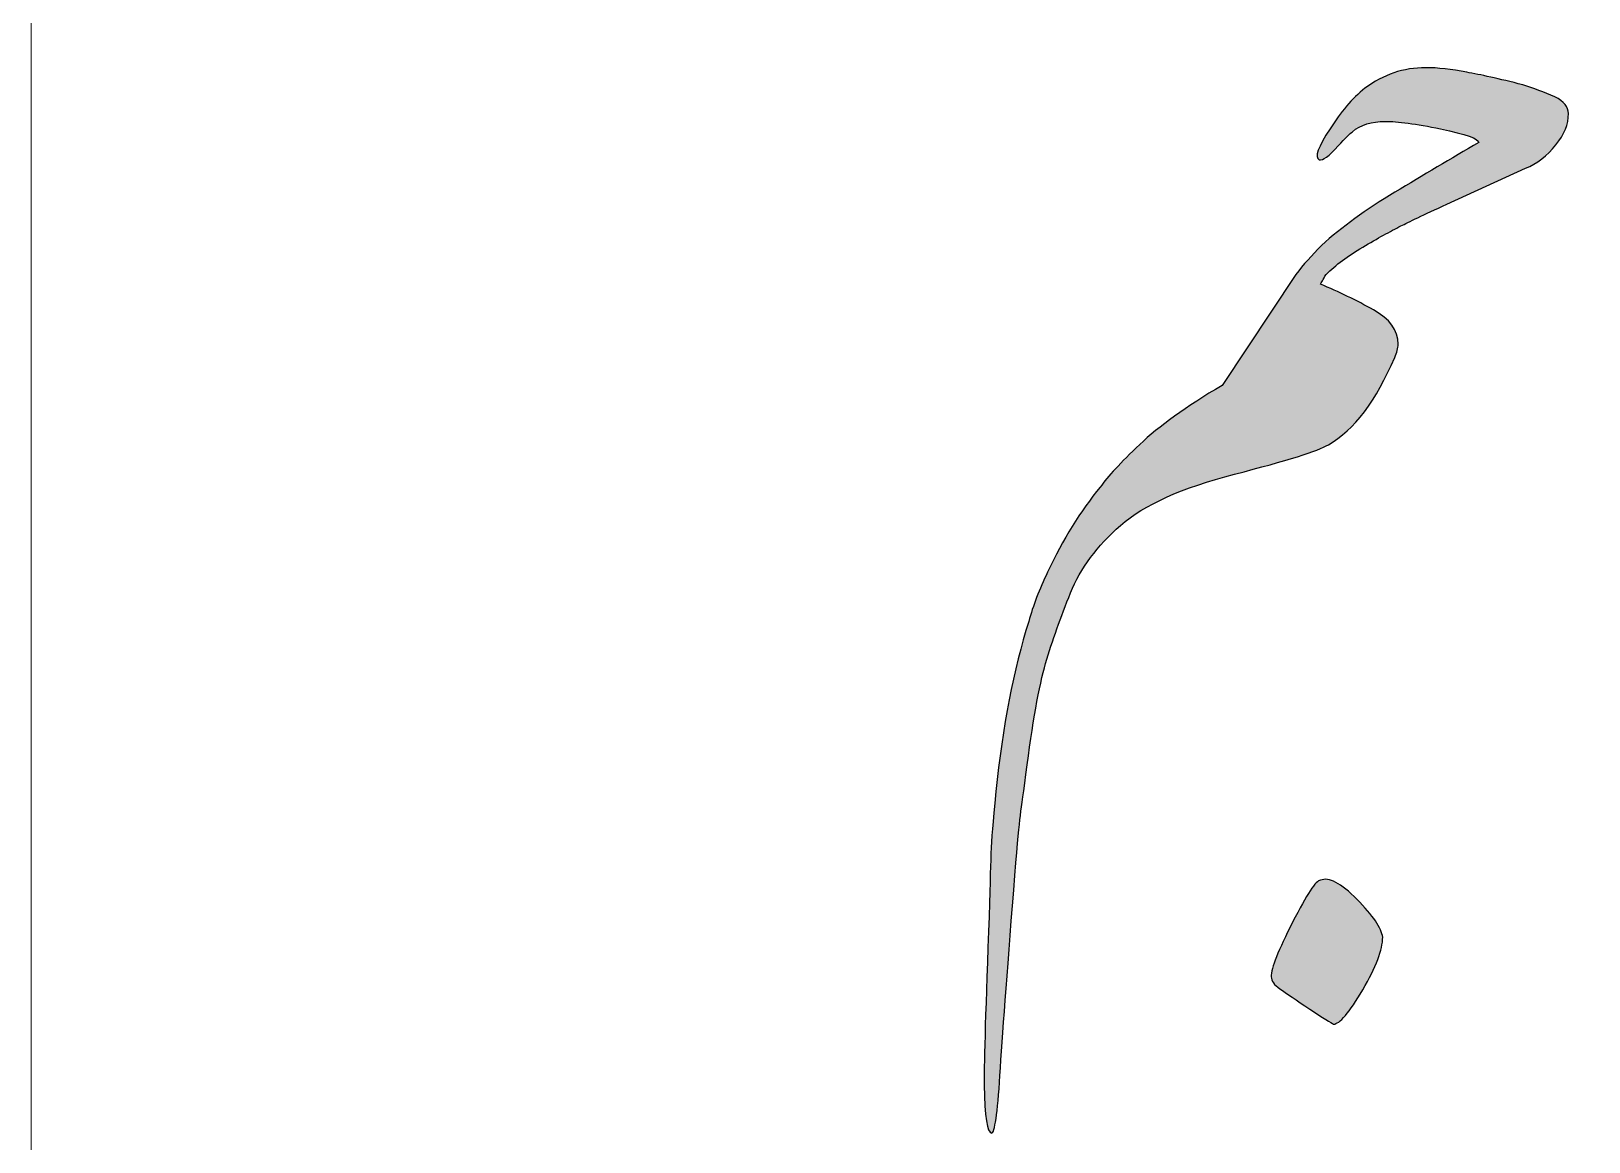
# Model space of a CAD drawing. Header units: millimetres. Extents: x -228 to -124, y -139 to -90.
# Drawn here: x -227.92 to -206.72, y -125.06 to -109.94 of the extents above; entities that cross this region are included whole.
import ezdxf

# ---------------------------------------------------------------- set-up
doc = ezdxf.new("R2010")
doc.units = ezdxf.units.MM
doc.header["$MEASUREMENT"] = 0
doc.layers.add('Layer 1', color=7, linetype='Continuous')

msp = doc.modelspace()

# ---------------------------------------------------------------- hatches: boundary and pattern name
at = {"layer": 'Layer 1', "true_color": 0x373435}
h = msp.add_hatch(color=250, dxfattribs=at)
edge = h.paths.add_edge_path()
edge.add_spline(control_points=[(-210.709, -113.2523), (-210.709, -113.2523), (-210.708, -113.251), (-210.708, -113.251), (-210.708, -113.251), (-210.7071, -113.2499), (-210.7071, -113.2499), (-210.7071, -113.2499), (-210.7069, -113.2497), (-210.7069, -113.2497), (-210.6089, -113.121), (-210.4926, -112.9893), (-210.3588, -112.8554), (-210.084, -112.6063), (-209.7517, -112.3652), (-209.3627, -112.1318), (-208.9737, -111.8983), (-208.5922, -111.6728), (-208.2191, -111.4547), (-208.2191, -111.4031), (-208.393, -111.3407), (-208.7403, -111.268), (-209.0722, -111.2008), (-209.3239, -111.1668), (-209.4949, -111.1668), (-209.6765, -111.1668), (-209.8243, -111.2136), (-209.9387, -111.307), (-209.9697, -111.3279), (-210.0343, -111.3926), (-210.133, -111.5013), (-210.2574, -111.6415), (-210.343, -111.7038), (-210.3898, -111.6882), (-210.457, -111.6572), (-210.408, -111.5171), (-210.2419, -111.268), (-210.102, -111.04), (-209.9438, -110.8557), (-209.767, -110.7157), (-209.5182, -110.5289), (-209.2433, -110.4356), (-208.9423, -110.4356), (-208.7765, -110.4356), (-208.5898, -110.4564), (-208.3823, -110.4979), (-208.2009, -110.5289), (-207.9465, -110.586), (-207.6196, -110.6689), (-207.4743, -110.7157), (-207.3291, -110.7701), (-207.1838, -110.8323), (-207.0593, -110.8947), (-206.997, -110.9699), (-206.997, -111.0581), (-206.997, -111.2034), (-207.0545, -111.3461), (-207.1685, -111.486), (-207.2876, -111.6366), (-207.4253, -111.7429), (-207.5808, -111.8049), (-207.5808, -111.8049), (-208.6545, -112.2951), (-208.6545, -112.2951), (-208.971, -112.4404), (-209.1786, -112.5391), (-209.2773, -112.591), (-209.4226, -112.6637), (-209.596, -112.7596), (-209.7985, -112.8788), (-210.0005, -112.9982), (-210.1669, -113.1228), (-210.2965, -113.2523), (-210.2965, -113.2523), (-210.2965, -113.2524), (-210.2965, -113.2524), (-210.3382, -113.32), (-210.3641, -113.3642), (-210.3745, -113.3843), (-210.1206, -113.4881), (-209.8791, -113.605), (-209.6508, -113.7347), (-209.4277, -113.8544), (-209.3162, -114.0098), (-209.3162, -114.2014), (-209.3162, -114.2536), (-209.3316, -114.3135), (-209.363, -114.3803), (-209.6118, -114.9719), (-209.9128, -115.3689), (-210.2654, -115.571), (-210.4003, -115.6537), (-210.8259, -115.7879), (-211.5417, -115.9715), (-212.2574, -116.1558), (-212.7751, -116.388), (-213.094, -116.668), (-213.4132, -116.9483), (-213.64, -117.2542), (-213.7747, -117.5867), (-213.9098, -117.9184), (-214.0226, -118.2384), (-214.1134, -118.5475), (-214.204, -118.856), (-214.2937, -119.3603), (-214.3817, -120.0605), (-214.4702, -120.761), (-214.4577, -120.4803), (-214.5482, -121.6375), (-214.6393, -122.7936), (-214.7017, -123.634), (-214.7351, -124.1581), (-214.7689, -124.6822), (-214.8068, -124.9444), (-214.8481, -124.9444), (-214.9101, -124.9388), (-214.9441, -124.7208), (-214.9492, -124.2907), (-214.9543, -124.0831), (-214.9347, -123.3864), (-214.8909, -122.2014), (-214.847, -121.0156), (-214.881, -121.1861), (-214.7902, -120.294), (-214.6996, -119.402), (-214.5502, -118.6291), (-214.3429, -117.9754), (-214.2857, -117.763), (-214.2003, -117.5399), (-214.0861, -117.3064), (-213.8787, -116.8605), (-213.64, -116.4734), (-213.3699, -116.1465), (-213.2717, -116.0065), (-213.0927, -115.8136), (-212.8334, -115.5673), (-212.5738, -115.3208), (-212.2004, -115.0524), (-211.7128, -114.7617), (-211.7128, -114.7617), (-210.709, -113.2524), (-210.709, -113.2524), (-210.709, -113.2524), (-210.709, -113.2523), (-210.709, -113.2523)], knot_values=[0, 0, 0, 0, 0.0208333, 0.0208333, 0.0208333, 0.0416667, 0.0416667, 0.0416667, 0.0625, 0.0625, 0.0625, 0.0833333, 0.0833333, 0.0833333, 0.1041667, 0.1041667, 0.1041667, 0.125, 0.125, 0.125, 0.1458333, 0.1458333, 0.1458333, 0.1666667, 0.1666667, 0.1666667, 0.1875, 0.1875, 0.1875, 0.2083333, 0.2083333, 0.2083333, 0.2291667, 0.2291667, 0.2291667, 0.25, 0.25, 0.25, 0.2708333, 0.2708333, 0.2708333, 0.2916667, 0.2916667, 0.2916667, 0.3125, 0.3125, 0.3125, 0.3333333, 0.3333333, 0.3333333, 0.3541667, 0.3541667, 0.3541667, 0.375, 0.375, 0.375, 0.3958333, 0.3958333, 0.3958333, 0.4166667, 0.4166667, 0.4166667, 0.4375, 0.4375, 0.4375, 0.4583333, 0.4583333, 0.4583333, 0.4791667, 0.4791667, 0.4791667, 0.5, 0.5, 0.5, 0.5208333, 0.5208333, 0.5208333, 0.5416667, 0.5416667, 0.5416667, 0.5625, 0.5625, 0.5625, 0.5833333, 0.5833333, 0.5833333, 0.6041667, 0.6041667, 0.6041667, 0.625, 0.625, 0.625, 0.6458333, 0.6458333, 0.6458333, 0.6666667, 0.6666667, 0.6666667, 0.6875, 0.6875, 0.6875, 0.7083333, 0.7083333, 0.7083333, 0.7291667, 0.7291667, 0.7291667, 0.75, 0.75, 0.75, 0.7708333, 0.7708333, 0.7708333, 0.7916667, 0.7916667, 0.7916667, 0.8125, 0.8125, 0.8125, 0.8333333, 0.8333333, 0.8333333, 0.8541667, 0.8541667, 0.8541667, 0.875, 0.875, 0.875, 0.8958333, 0.8958333, 0.8958333, 0.9166667, 0.9166667, 0.9166667, 0.9375, 0.9375, 0.9375, 0.9583333, 0.9583333, 0.9583333, 0.9791667, 0.9791667, 0.9791667, 1, 1, 1, 1], degree=3, periodic=1)
h = msp.add_hatch(color=250, dxfattribs=at)
edge = h.paths.add_edge_path()
edge.add_spline(control_points=[(-210.7516, -122.0727), (-210.5573, -121.6912), (-210.4313, -121.5007), (-210.3741, -121.5007), (-210.2601, -121.4541), (-210.0939, -121.5404), (-209.8762, -121.7611), (-209.6584, -121.9816), (-209.5417, -122.1543), (-209.5261, -122.2785), (-209.5261, -122.4442), (-209.6169, -122.6833), (-209.7985, -122.9942), (-209.98, -123.3056), (-210.1126, -123.4611), (-210.1955, -123.4611), (-210.2264, -123.4458), (-210.3341, -123.377), (-210.5182, -123.2553), (-210.7023, -123.133), (-210.8383, -123.0408), (-210.9268, -122.9789), (-211.0046, -122.9271), (-211.0435, -122.8725), (-211.0435, -122.8153), (-211.0435, -122.701), (-210.9461, -122.4535), (-210.7516, -122.0727)], knot_values=[0, 0, 0, 0, 0.1111111, 0.1111111, 0.1111111, 0.2222222, 0.2222222, 0.2222222, 0.3333333, 0.3333333, 0.3333333, 0.4444444, 0.4444444, 0.4444444, 0.5555556, 0.5555556, 0.5555556, 0.6666667, 0.6666667, 0.6666667, 0.7777778, 0.7777778, 0.7777778, 0.8888889, 0.8888889, 0.8888889, 1, 1, 1, 1], degree=3, periodic=1)

# ---------------------------------------------------------------- linework, layer by layer
at = {"layer": 'Layer 1', "color": 250, "lineweight": 18}
msp.add_open_spline([(-224.1676, -89.5688), (-224.1676, -89.5688), (-181.8748, -89.5688), (-181.8748, -89.5688), (-179.8103, -89.5688), (-178.1212, -91.258), (-178.1212, -93.3226), (-178.1212, -93.3226), (-178.1212, -135.615), (-178.1212, -135.615), (-178.1212, -137.6796), (-179.8103, -139.3688), (-181.8748, -139.3688), (-181.8748, -139.3688), (-224.1676, -139.3688), (-224.1676, -139.3688), (-226.2321, -139.3688), (-227.9212, -137.6796), (-227.9212, -135.615), (-227.9212, -135.615), (-227.9212, -93.3226), (-227.9212, -93.3226), (-227.9212, -91.258), (-226.2321, -89.5688), (-224.1676, -89.5688)], degree=3, knots=[0, 0, 0, 0, 0.125, 0.125, 0.125, 0.25, 0.25, 0.25, 0.375, 0.375, 0.375, 0.5, 0.5, 0.5, 0.625, 0.625, 0.625, 0.75, 0.75, 0.75, 0.875, 0.875, 0.875, 1, 1, 1, 1], dxfattribs=at)
at = {"layer": 'Layer 1', "color": 250}
for points, knots in [([(-210.709, -113.2523), (-210.709, -113.2523), (-210.708, -113.251), (-210.708, -113.251), (-210.708, -113.251), (-210.7071, -113.2499), (-210.7071, -113.2499), (-210.7071, -113.2499), (-210.7069, -113.2497), (-210.7069, -113.2497), (-210.6089, -113.121), (-210.4926, -112.9893), (-210.3588, -112.8554), (-210.084, -112.6063), (-209.7517, -112.3652), (-209.3627, -112.1318), (-208.9737, -111.8983), (-208.5922, -111.6728), (-208.2191, -111.4547), (-208.2191, -111.4031), (-208.393, -111.3407), (-208.7403, -111.268), (-209.0722, -111.2008), (-209.3239, -111.1668), (-209.4949, -111.1668), (-209.6765, -111.1668), (-209.8243, -111.2136), (-209.9387, -111.307), (-209.9697, -111.3279), (-210.0343, -111.3926), (-210.133, -111.5013), (-210.2574, -111.6415), (-210.343, -111.7038), (-210.3898, -111.6882), (-210.457, -111.6572), (-210.408, -111.5171), (-210.2419, -111.268), (-210.102, -111.04), (-209.9438, -110.8557), (-209.767, -110.7157), (-209.5182, -110.5289), (-209.2433, -110.4356), (-208.9423, -110.4356), (-208.7765, -110.4356), (-208.5898, -110.4564), (-208.3823, -110.4979), (-208.2009, -110.5289), (-207.9465, -110.586), (-207.6196, -110.6689), (-207.4743, -110.7157), (-207.3291, -110.7701), (-207.1838, -110.8323), (-207.0593, -110.8947), (-206.997, -110.9699), (-206.997, -111.0581), (-206.997, -111.2034), (-207.0545, -111.3461), (-207.1685, -111.486), (-207.2876, -111.6366), (-207.4253, -111.7429), (-207.5808, -111.8049), (-207.5808, -111.8049), (-208.6545, -112.2951), (-208.6545, -112.2951), (-208.971, -112.4404), (-209.1786, -112.5391), (-209.2773, -112.591), (-209.4226, -112.6637), (-209.596, -112.7596), (-209.7985, -112.8788), (-210.0005, -112.9982), (-210.1669, -113.1228), (-210.2965, -113.2523), (-210.2965, -113.2523), (-210.2965, -113.2524), (-210.2965, -113.2524), (-210.3382, -113.32), (-210.3641, -113.3642), (-210.3745, -113.3843), (-210.1206, -113.4881), (-209.8791, -113.605), (-209.6508, -113.7347), (-209.4277, -113.8544), (-209.3162, -114.0098), (-209.3162, -114.2014), (-209.3162, -114.2536), (-209.3316, -114.3135), (-209.363, -114.3803), (-209.6118, -114.9719), (-209.9128, -115.3689), (-210.2654, -115.571), (-210.4003, -115.6537), (-210.8259, -115.7879), (-211.5417, -115.9715), (-212.2574, -116.1558), (-212.7751, -116.388), (-213.094, -116.668), (-213.4132, -116.9483), (-213.64, -117.2542), (-213.7747, -117.5867), (-213.9098, -117.9184), (-214.0226, -118.2384), (-214.1134, -118.5475), (-214.204, -118.856), (-214.2937, -119.3603), (-214.3817, -120.0605), (-214.4702, -120.761), (-214.4577, -120.4803), (-214.5482, -121.6375), (-214.6393, -122.7936), (-214.7017, -123.634), (-214.7351, -124.1581), (-214.7689, -124.6822), (-214.8068, -124.9444), (-214.8481, -124.9444), (-214.9101, -124.9388), (-214.9441, -124.7208), (-214.9492, -124.2907), (-214.9543, -124.0831), (-214.9347, -123.3864), (-214.8909, -122.2014), (-214.847, -121.0156), (-214.881, -121.1861), (-214.7902, -120.294), (-214.6996, -119.402), (-214.5502, -118.6291), (-214.3429, -117.9754), (-214.2857, -117.763), (-214.2003, -117.5399), (-214.0861, -117.3064), (-213.8787, -116.8605), (-213.64, -116.4734), (-213.3699, -116.1465), (-213.2717, -116.0065), (-213.0927, -115.8136), (-212.8334, -115.5673), (-212.5738, -115.3208), (-212.2004, -115.0524), (-211.7128, -114.7617), (-211.7128, -114.7617), (-210.709, -113.2524), (-210.709, -113.2524), (-210.709, -113.2524), (-210.709, -113.2523), (-210.709, -113.2523)], [0, 0, 0, 0, 0.0208333, 0.0208333, 0.0208333, 0.0416667, 0.0416667, 0.0416667, 0.0625, 0.0625, 0.0625, 0.0833333, 0.0833333, 0.0833333, 0.1041667, 0.1041667, 0.1041667, 0.125, 0.125, 0.125, 0.1458333, 0.1458333, 0.1458333, 0.1666667, 0.1666667, 0.1666667, 0.1875, 0.1875, 0.1875, 0.2083333, 0.2083333, 0.2083333, 0.2291667, 0.2291667, 0.2291667, 0.25, 0.25, 0.25, 0.2708333, 0.2708333, 0.2708333, 0.2916667, 0.2916667, 0.2916667, 0.3125, 0.3125, 0.3125, 0.3333333, 0.3333333, 0.3333333, 0.3541667, 0.3541667, 0.3541667, 0.375, 0.375, 0.375, 0.3958333, 0.3958333, 0.3958333, 0.4166667, 0.4166667, 0.4166667, 0.4375, 0.4375, 0.4375, 0.4583333, 0.4583333, 0.4583333, 0.4791667, 0.4791667, 0.4791667, 0.5, 0.5, 0.5, 0.5208333, 0.5208333, 0.5208333, 0.5416667, 0.5416667, 0.5416667, 0.5625, 0.5625, 0.5625, 0.5833333, 0.5833333, 0.5833333, 0.6041667, 0.6041667, 0.6041667, 0.625, 0.625, 0.625, 0.6458333, 0.6458333, 0.6458333, 0.6666667, 0.6666667, 0.6666667, 0.6875, 0.6875, 0.6875, 0.7083333, 0.7083333, 0.7083333, 0.7291667, 0.7291667, 0.7291667, 0.75, 0.75, 0.75, 0.7708333, 0.7708333, 0.7708333, 0.7916667, 0.7916667, 0.7916667, 0.8125, 0.8125, 0.8125, 0.8333333, 0.8333333, 0.8333333, 0.8541667, 0.8541667, 0.8541667, 0.875, 0.875, 0.875, 0.8958333, 0.8958333, 0.8958333, 0.9166667, 0.9166667, 0.9166667, 0.9375, 0.9375, 0.9375, 0.9583333, 0.9583333, 0.9583333, 0.9791667, 0.9791667, 0.9791667, 1, 1, 1, 1]), ([(-210.7516, -122.0727), (-210.5573, -121.6912), (-210.4313, -121.5007), (-210.3741, -121.5007), (-210.2601, -121.4541), (-210.0939, -121.5404), (-209.8762, -121.7611), (-209.6584, -121.9816), (-209.5417, -122.1543), (-209.5261, -122.2785), (-209.5261, -122.4442), (-209.6169, -122.6833), (-209.7985, -122.9942), (-209.98, -123.3056), (-210.1126, -123.4611), (-210.1955, -123.4611), (-210.2264, -123.4458), (-210.3341, -123.377), (-210.5182, -123.2553), (-210.7023, -123.133), (-210.8383, -123.0408), (-210.9268, -122.9789), (-211.0046, -122.9271), (-211.0435, -122.8725), (-211.0435, -122.8153), (-211.0435, -122.701), (-210.9461, -122.4535), (-210.7516, -122.0727)], [0, 0, 0, 0, 0.1111111, 0.1111111, 0.1111111, 0.2222222, 0.2222222, 0.2222222, 0.3333333, 0.3333333, 0.3333333, 0.4444444, 0.4444444, 0.4444444, 0.5555556, 0.5555556, 0.5555556, 0.6666667, 0.6666667, 0.6666667, 0.7777778, 0.7777778, 0.7777778, 0.8888889, 0.8888889, 0.8888889, 1, 1, 1, 1])]:
    msp.add_open_spline(points, degree=3, knots=knots, dxfattribs=at)

doc.saveas('drawing.dxf')
